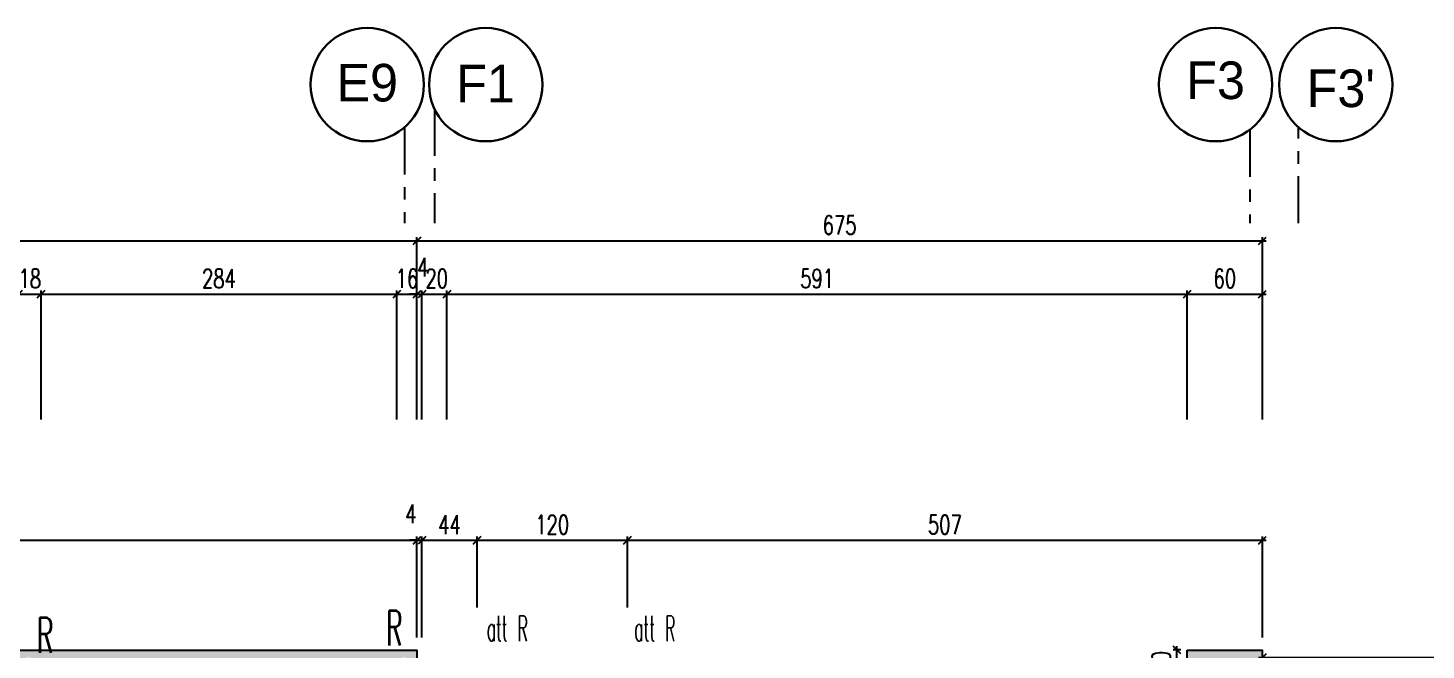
# Model space of a CAD drawing. Extents: x 307 to 786, y -197 to -94.
# Drawn here: x 400.86 to 412.03, y -164.86 to -159.9 of the extents above; entities that cross this region are included whole.
import ezdxf

# ---------------------------------------------------------------- set-up
doc = ezdxf.new("R2010")
doc.units = 0
doc.header["$LTSCALE"] = 0.5
doc.header["$MEASUREMENT"] = 0
doc.linetypes.add('AXES2', pattern=[1.125, 0.75, -0.125, 0.125, -0.125])
doc.layers.get('DEFPOINTS').update_dxf_attribs({"linetype": 'CONTINUOUS'})
for name, color, linetype in [('A05-AXES', 13, 'AXES2'), ('A19-COTATIONS', 146, 'CONTINUOUS'), ('AXES', 6, 'AXES2'), ('COTATION', 7, 'CONTINUOUS'), ('MURS', 3, 'CONTINUOUS'), ('POCHAGE', 254, 'CONTINUOUS'), ('POTEAUX', 1, 'CONTINUOUS'), ('REPERE-RAID', 4, 'CONTINUOUS')]:
    doc.layers.add(name, color=color, linetype=linetype)
doc.styles.add('CGotH', font='GOTHIC.TTF')
doc.styles.add('ROMANS8', font='romans.shx', dxfattribs={"width": 0.7})
doc.styles.get("Standard").update_dxf_attribs({"font": 'txt.shx'})
doc.dimstyles.new('COT50 cm', dxfattribs={"dimtxt": 0.15, "dimasz": 0.06, "dimexe": 0.03, "dimexo": 0.1, "dimgap": 0.05, "dimtad": 1, "dimdec": 0, "dimlfac": 100, "dimzin": 0, "dimdsep": 46, "dimtxsty": 'ROMANS8', "dimblk1": 'OBLIQUE', "dimblk2": 'OBLIQUE', "dimsah": 1, "dimcen": 0.03, "dimdle": 0.03, "dimclrt": 1, "dimadec": 0, "dimazin": 0, "dimtfac": 1, "dimtdec": 0, "dimtmove": 0, "dimatfit": 3, "dimfxl": 1, "dimfxlon": 1, "dimtolj": 1, "dimtzin": 0, "dimlwd": -1, "dimlwe": -1, "dimarcsym": 0})

# ---------------------------------------------------------------- blocks, each defined once
blk = doc.blocks.new('_Oblique')
at = {"layer": 'COTATION', "color": 0, "lineweight": -2}
blk.add_line((-0.5, -0.5), (0.5, 0.5), dxfattribs=at)
blk = doc.blocks.new('*D848')
at = {"layer": 'COTATION', "color": 0, "transparency": 16777216}
for p, q in [((400.758, -162.022), (400.999, -162.022)), ((400.788, -163.022), (400.788, -161.992)), ((400.969, -163.022), (400.969, -161.992))]:
    blk.add_line(p, q, dxfattribs=at)
at = {"layer": 'DEFPOINTS', "color": 0, "transparency": 16777216}
for p in [(400.969, -162.022), (400.788, -163.598), (400.969, -163.598)]:
    blk.add_point(p, dxfattribs=at)
at = {"layer": 'COTATION', "color": 0, "transparency": 16777216, "xscale": 0.06, "yscale": 0.06, "zscale": 0.06, "rotation": 180}
blk.add_blockref('_Oblique', (400.788, -162.022), dxfattribs=at)
at = {"layer": 'COTATION', "color": 0, "transparency": 16777216, "xscale": 0.06, "yscale": 0.06, "zscale": 0.06}
blk.add_blockref('_Oblique', (400.969, -162.022), dxfattribs=at)
at = {"layer": 'COTATION', "color": 1, "transparency": 16777216, "insert": (400.879, -161.897), "char_height": 0.15, "attachment_point": 5, "style": 'ROMANS8'}
blk.add_mtext('\\A1;18', dxfattribs=at)
blk = doc.blocks.new('*D849')
at = {"layer": 'COTATION', "color": 0, "transparency": 16777216}
for p, q in [((400.939, -162.022), (403.84, -162.022)), ((400.969, -163.022), (400.969, -161.992)), ((403.81, -163.022), (403.81, -161.992))]:
    blk.add_line(p, q, dxfattribs=at)
at = {"layer": 'DEFPOINTS', "color": 0, "transparency": 16777216}
for p in [(403.81, -162.022), (400.969, -163.598), (403.81, -163.727)]:
    blk.add_point(p, dxfattribs=at)
at = {"layer": 'COTATION', "color": 0, "transparency": 16777216, "xscale": 0.06, "yscale": 0.06, "zscale": 0.06, "rotation": 180}
blk.add_blockref('_Oblique', (400.969, -162.022), dxfattribs=at)
at = {"layer": 'COTATION', "color": 0, "transparency": 16777216, "xscale": 0.06, "yscale": 0.06, "zscale": 0.06}
blk.add_blockref('_Oblique', (403.81, -162.022), dxfattribs=at)
at = {"layer": 'COTATION', "color": 1, "transparency": 16777216, "insert": (402.389, -161.897), "char_height": 0.15, "attachment_point": 5, "style": 'ROMANS8'}
blk.add_mtext('\\A1;284', dxfattribs=at)
blk = doc.blocks.new('*D850')
at = {"layer": 'COTATION', "color": 0, "transparency": 16777216}
for p, q in [((403.78, -162.022), (404, -162.022)), ((403.81, -163.022), (403.81, -161.992)), ((403.97, -163.022), (403.97, -161.992))]:
    blk.add_line(p, q, dxfattribs=at)
at = {"layer": 'DEFPOINTS', "color": 0, "transparency": 16777216}
for p in [(403.97, -162.022), (403.81, -163.473), (403.97, -163.507)]:
    blk.add_point(p, dxfattribs=at)
at = {"layer": 'COTATION', "color": 0, "transparency": 16777216, "xscale": 0.06, "yscale": 0.06, "zscale": 0.06, "rotation": 180}
blk.add_blockref('_Oblique', (403.81, -162.022), dxfattribs=at)
at = {"layer": 'COTATION', "color": 0, "transparency": 16777216, "xscale": 0.06, "yscale": 0.06, "zscale": 0.06}
blk.add_blockref('_Oblique', (403.97, -162.022), dxfattribs=at)
at = {"layer": 'COTATION', "color": 1, "transparency": 16777216, "insert": (403.89, -161.897), "char_height": 0.15, "attachment_point": 5, "style": 'ROMANS8'}
blk.add_mtext('\\A1;16', dxfattribs=at)
blk = doc.blocks.new('*D851')
at = {"layer": 'COTATION', "color": 0, "transparency": 16777216}
for p, q in [((403.97, -162.022), (403.91, -162.022)), ((403.97, -163.022), (403.97, -161.992)), ((403.97, -162.022), (404.01, -162.022)), ((404.01, -163.022), (404.01, -161.992)), ((404.01, -162.022), (404.07, -162.022))]:
    blk.add_line(p, q, dxfattribs=at)
at = {"layer": 'DEFPOINTS', "color": 0, "transparency": 16777216}
for p in [(404.01, -162.022), (403.97, -163.507), (404.01, -163.596)]:
    blk.add_point(p, dxfattribs=at)
at = {"layer": 'COTATION', "color": 0, "transparency": 16777216, "xscale": 0.06, "yscale": 0.06, "zscale": 0.06}
blk.add_blockref('_Oblique', (403.97, -162.022), dxfattribs=at)
at = {"layer": 'COTATION', "color": 0, "transparency": 16777216, "xscale": 0.06, "yscale": 0.06, "zscale": 0.06, "rotation": 180}
blk.add_blockref('_Oblique', (404.01, -162.022), dxfattribs=at)
at = {"layer": 'COTATION', "color": 1, "transparency": 16777216, "insert": (404.017, -161.807), "char_height": 0.15, "attachment_point": 5, "style": 'ROMANS8'}
blk.add_mtext('\\A1;4', dxfattribs=at)
blk = doc.blocks.new('*D852')
at = {"layer": 'COTATION', "color": 0, "transparency": 16777216}
for p, q in [((403.98, -162.022), (404.24, -162.022)), ((404.01, -163.022), (404.01, -161.992)), ((404.21, -163.022), (404.21, -161.992))]:
    blk.add_line(p, q, dxfattribs=at)
at = {"layer": 'DEFPOINTS', "color": 0, "transparency": 16777216}
for p in [(404.21, -162.022), (404.21, -163.517), (404.01, -164.221)]:
    blk.add_point(p, dxfattribs=at)
at = {"layer": 'COTATION', "color": 0, "transparency": 16777216, "xscale": 0.06, "yscale": 0.06, "zscale": 0.06, "rotation": 180}
blk.add_blockref('_Oblique', (404.01, -162.022), dxfattribs=at)
at = {"layer": 'COTATION', "color": 0, "transparency": 16777216, "xscale": 0.06, "yscale": 0.06, "zscale": 0.06}
blk.add_blockref('_Oblique', (404.21, -162.022), dxfattribs=at)
at = {"layer": 'COTATION', "color": 1, "transparency": 16777216, "insert": (404.128, -161.897), "char_height": 0.15, "attachment_point": 5, "style": 'ROMANS8'}
blk.add_mtext('\\A1;20', dxfattribs=at)
blk = doc.blocks.new('*D853')
at = {"layer": 'COTATION', "color": 0, "transparency": 16777216}
for p, q in [((404.18, -162.022), (410.15, -162.022)), ((404.21, -163.022), (404.21, -161.992)), ((410.12, -163.022), (410.12, -161.992))]:
    blk.add_line(p, q, dxfattribs=at)
at = {"layer": 'DEFPOINTS', "color": 0, "transparency": 16777216}
for p in [(410.12, -162.022), (404.21, -163.517), (410.12, -163.777)]:
    blk.add_point(p, dxfattribs=at)
at = {"layer": 'COTATION', "color": 0, "transparency": 16777216, "xscale": 0.06, "yscale": 0.06, "zscale": 0.06, "rotation": 180}
blk.add_blockref('_Oblique', (404.21, -162.022), dxfattribs=at)
at = {"layer": 'COTATION', "color": 0, "transparency": 16777216, "xscale": 0.06, "yscale": 0.06, "zscale": 0.06}
blk.add_blockref('_Oblique', (410.12, -162.022), dxfattribs=at)
at = {"layer": 'COTATION', "color": 1, "transparency": 16777216, "insert": (407.165, -161.897), "char_height": 0.15, "attachment_point": 5, "style": 'ROMANS8'}
blk.add_mtext('\\A1;591', dxfattribs=at)
blk = doc.blocks.new('*D854')
at = {"layer": 'COTATION', "color": 0, "transparency": 16777216}
for p, q in [((410.09, -162.022), (410.75, -162.022)), ((410.12, -163.022), (410.12, -161.992)), ((410.72, -163.022), (410.72, -161.992))]:
    blk.add_line(p, q, dxfattribs=at)
at = {"layer": 'DEFPOINTS', "color": 0, "transparency": 16777216}
for p in [(410.72, -162.022), (410.12, -163.777), (410.72, -164.861)]:
    blk.add_point(p, dxfattribs=at)
at = {"layer": 'COTATION', "color": 0, "transparency": 16777216, "xscale": 0.06, "yscale": 0.06, "zscale": 0.06, "rotation": 180}
blk.add_blockref('_Oblique', (410.12, -162.022), dxfattribs=at)
at = {"layer": 'COTATION', "color": 0, "transparency": 16777216, "xscale": 0.06, "yscale": 0.06, "zscale": 0.06}
blk.add_blockref('_Oblique', (410.72, -162.022), dxfattribs=at)
at = {"layer": 'COTATION', "color": 1, "transparency": 16777216, "insert": (410.42, -161.897), "char_height": 0.15, "attachment_point": 5, "style": 'ROMANS8'}
blk.add_mtext('\\A1;60', dxfattribs=at)
blk = doc.blocks.new('*D881')
at = {"layer": 'COTATION', "color": 0, "transparency": 16777216}
for p, q in [((382.143, -161.596), (404, -161.596)), ((382.173, -162.596), (382.173, -161.566)), ((403.97, -162.596), (403.97, -161.566))]:
    blk.add_line(p, q, dxfattribs=at)
at = {"layer": 'DEFPOINTS', "color": 0, "transparency": 16777216}
for p in [(403.97, -161.596), (403.97, -163.507), (382.173, -164.324)]:
    blk.add_point(p, dxfattribs=at)
at = {"layer": 'COTATION', "color": 0, "transparency": 16777216, "xscale": 0.06, "yscale": 0.06, "zscale": 0.06, "rotation": 180}
blk.add_blockref('_Oblique', (382.173, -161.596), dxfattribs=at)
at = {"layer": 'COTATION', "color": 0, "transparency": 16777216, "xscale": 0.06, "yscale": 0.06, "zscale": 0.06}
blk.add_blockref('_Oblique', (403.97, -161.596), dxfattribs=at)
at = {"layer": 'COTATION', "color": 1, "transparency": 16777216, "insert": (393.071, -161.471), "char_height": 0.15, "attachment_point": 5, "style": 'ROMANS8'}
blk.add_mtext('\\A1;2180', dxfattribs=at)
blk = doc.blocks.new('*D882')
at = {"layer": 'COTATION', "color": 0, "transparency": 16777216}
for p, q in [((403.94, -161.596), (410.75, -161.596)), ((403.97, -162.596), (403.97, -161.566)), ((410.72, -162.596), (410.72, -161.566))]:
    blk.add_line(p, q, dxfattribs=at)
at = {"layer": 'DEFPOINTS', "color": 0, "transparency": 16777216}
for p in [(410.72, -161.596), (403.97, -164.203), (410.72, -164.861)]:
    blk.add_point(p, dxfattribs=at)
at = {"layer": 'COTATION', "color": 0, "transparency": 16777216, "xscale": 0.06, "yscale": 0.06, "zscale": 0.06, "rotation": 180}
blk.add_blockref('_Oblique', (403.97, -161.596), dxfattribs=at)
at = {"layer": 'COTATION', "color": 0, "transparency": 16777216, "xscale": 0.06, "yscale": 0.06, "zscale": 0.06}
blk.add_blockref('_Oblique', (410.72, -161.596), dxfattribs=at)
at = {"layer": 'COTATION', "color": 1, "transparency": 16777216, "insert": (407.345, -161.471), "char_height": 0.15, "attachment_point": 5, "style": 'ROMANS8'}
blk.add_mtext('\\A1;675', dxfattribs=at)
blk = doc.blocks.new('*D883')
at = {"layer": 'COTATION', "color": 0, "transparency": 16777216}
for p, q in [((410.69, -164.922), (432.937, -164.922)), ((410.72, -164.922), (410.72, -164.952)), ((432.907, -165.922), (432.907, -164.892))]:
    blk.add_line(p, q, dxfattribs=at)
at = {"layer": 'DEFPOINTS', "color": 0, "transparency": 16777216}
for p in [(410.72, -164.861), (432.907, -164.922), (432.907, -167.071)]:
    blk.add_point(p, dxfattribs=at)
at = {"layer": 'COTATION', "color": 0, "transparency": 16777216, "xscale": 0.06, "yscale": 0.06, "zscale": 0.06, "rotation": 180}
blk.add_blockref('_Oblique', (410.72, -164.922), dxfattribs=at)
at = {"layer": 'COTATION', "color": 0, "transparency": 16777216, "xscale": 0.06, "yscale": 0.06, "zscale": 0.06}
blk.add_blockref('_Oblique', (432.907, -164.922), dxfattribs=at)
at = {"layer": 'COTATION', "color": 1, "transparency": 16777216, "insert": (421.813, -164.797), "char_height": 0.15, "attachment_point": 5, "style": 'ROMANS8'}
blk.add_mtext('\\A1;2219', dxfattribs=at)
blk = doc.blocks.new('*D898')
at = {"layer": 'COTATION', "color": 0, "transparency": 16777216}
for p, q in [((384.553, -164.564), (384.553, -163.956)), ((403.97, -164.761), (403.97, -163.956)), ((384.523, -163.986), (404, -163.986))]:
    blk.add_line(p, q, dxfattribs=at)
at = {"layer": 'DEFPOINTS', "color": 0, "transparency": 16777216}
for p in [(403.97, -163.986), (384.553, -164.664), (403.97, -164.861)]:
    blk.add_point(p, dxfattribs=at)
at = {"layer": 'COTATION', "color": 0, "transparency": 16777216, "xscale": 0.06, "yscale": 0.06, "zscale": 0.06, "rotation": 180}
blk.add_blockref('_Oblique', (384.553, -163.986), dxfattribs=at)
at = {"layer": 'COTATION', "color": 0, "transparency": 16777216, "xscale": 0.06, "yscale": 0.06, "zscale": 0.06}
blk.add_blockref('_Oblique', (403.97, -163.986), dxfattribs=at)
at = {"layer": 'COTATION', "color": 1, "transparency": 16777216, "insert": (394.261, -163.861), "char_height": 0.15, "attachment_point": 5, "style": 'ROMANS8'}
blk.add_mtext('\\A1;1942', dxfattribs=at)
blk = doc.blocks.new('*D899')
at = {"layer": 'COTATION', "color": 0, "transparency": 16777216}
for p, q in [((403.97, -164.761), (403.97, -163.956)), ((404.01, -164.761), (404.01, -163.956)), ((403.97, -163.986), (403.91, -163.986)), ((403.97, -163.986), (404.01, -163.986)), ((404.01, -163.986), (404.07, -163.986))]:
    blk.add_line(p, q, dxfattribs=at)
at = {"layer": 'DEFPOINTS', "color": 0, "transparency": 16777216}
for p in [(404.01, -163.986), (403.97, -164.861), (404.01, -164.861)]:
    blk.add_point(p, dxfattribs=at)
at = {"layer": 'COTATION', "color": 0, "transparency": 16777216, "xscale": 0.06, "yscale": 0.06, "zscale": 0.06}
blk.add_blockref('_Oblique', (403.97, -163.986), dxfattribs=at)
at = {"layer": 'COTATION', "color": 0, "transparency": 16777216, "xscale": 0.06, "yscale": 0.06, "zscale": 0.06, "rotation": 180}
blk.add_blockref('_Oblique', (404.01, -163.986), dxfattribs=at)
at = {"layer": 'COTATION', "color": 1, "transparency": 16777216, "insert": (403.922, -163.775), "char_height": 0.15, "attachment_point": 5, "style": 'ROMANS8'}
blk.add_mtext('\\A1;4', dxfattribs=at)
blk = doc.blocks.new('*D900')
at = {"layer": 'COTATION', "color": 0, "transparency": 16777216}
for p, q in [((404.01, -164.761), (404.01, -163.956)), ((404.45, -164.522), (404.45, -163.956)), ((403.98, -163.986), (404.48, -163.986))]:
    blk.add_line(p, q, dxfattribs=at)
at = {"layer": 'DEFPOINTS', "color": 0, "transparency": 16777216}
for p in [(404.45, -163.986), (404.45, -164.622), (404.01, -164.861)]:
    blk.add_point(p, dxfattribs=at)
at = {"layer": 'COTATION', "color": 0, "transparency": 16777216, "xscale": 0.06, "yscale": 0.06, "zscale": 0.06, "rotation": 180}
blk.add_blockref('_Oblique', (404.01, -163.986), dxfattribs=at)
at = {"layer": 'COTATION', "color": 0, "transparency": 16777216, "xscale": 0.06, "yscale": 0.06, "zscale": 0.06}
blk.add_blockref('_Oblique', (404.45, -163.986), dxfattribs=at)
at = {"layer": 'COTATION', "color": 1, "transparency": 16777216, "insert": (404.23, -163.861), "char_height": 0.15, "attachment_point": 5, "style": 'ROMANS8'}
blk.add_mtext('\\A1;44', dxfattribs=at)
blk = doc.blocks.new('*D901')
at = {"layer": 'COTATION', "color": 0, "transparency": 16777216}
for p, q in [((404.45, -164.522), (404.45, -163.956)), ((405.65, -164.523), (405.65, -163.956)), ((404.42, -163.986), (405.68, -163.986))]:
    blk.add_line(p, q, dxfattribs=at)
at = {"layer": 'DEFPOINTS', "color": 0, "transparency": 16777216}
for p in [(405.65, -163.986), (404.45, -164.622), (405.65, -164.623)]:
    blk.add_point(p, dxfattribs=at)
at = {"layer": 'COTATION', "color": 0, "transparency": 16777216, "xscale": 0.06, "yscale": 0.06, "zscale": 0.06, "rotation": 180}
blk.add_blockref('_Oblique', (404.45, -163.986), dxfattribs=at)
at = {"layer": 'COTATION', "color": 0, "transparency": 16777216, "xscale": 0.06, "yscale": 0.06, "zscale": 0.06}
blk.add_blockref('_Oblique', (405.65, -163.986), dxfattribs=at)
at = {"layer": 'COTATION', "color": 1, "transparency": 16777216, "insert": (405.05, -163.861), "char_height": 0.15, "attachment_point": 5, "style": 'ROMANS8'}
blk.add_mtext('\\A1;120', dxfattribs=at)
blk = doc.blocks.new('*D902')
at = {"layer": 'COTATION', "color": 0, "transparency": 16777216}
for p, q in [((405.65, -164.523), (405.65, -163.956)), ((410.72, -164.761), (410.72, -163.956)), ((405.62, -163.986), (410.75, -163.986))]:
    blk.add_line(p, q, dxfattribs=at)
at = {"layer": 'DEFPOINTS', "color": 0, "transparency": 16777216}
for p in [(410.72, -163.986), (405.65, -164.623), (410.72, -164.861)]:
    blk.add_point(p, dxfattribs=at)
at = {"layer": 'COTATION', "color": 0, "transparency": 16777216, "xscale": 0.06, "yscale": 0.06, "zscale": 0.06, "rotation": 180}
blk.add_blockref('_Oblique', (405.65, -163.986), dxfattribs=at)
at = {"layer": 'COTATION', "color": 0, "transparency": 16777216, "xscale": 0.06, "yscale": 0.06, "zscale": 0.06}
blk.add_blockref('_Oblique', (410.72, -163.986), dxfattribs=at)
at = {"layer": 'COTATION', "color": 1, "transparency": 16777216, "insert": (408.185, -163.861), "char_height": 0.15, "attachment_point": 5, "style": 'ROMANS8'}
blk.add_mtext('\\A1;507', dxfattribs=at)
blk = doc.blocks.new('*D1223')
at = {"layer": 'COTATION', "color": 0, "transparency": 16777216}
for p, q in [((410.068, -164.861), (410.008, -164.861)), ((410.038, -165.091), (410.038, -164.831)), ((410.068, -165.061), (410.008, -165.061))]:
    blk.add_line(p, q, dxfattribs=at)
at = {"layer": 'DEFPOINTS', "color": 0, "transparency": 16777216}
for p in [(410.038, -164.861), (410.168, -164.861), (410.168, -165.061)]:
    blk.add_point(p, dxfattribs=at)
at = {"layer": 'COTATION', "color": 0, "transparency": 16777216, "xscale": 0.06, "yscale": 0.06, "zscale": 0.06}
for p, rotation in [((410.038, -164.861), 90), ((410.038, -165.061), 270)]:
    blk.add_blockref('_Oblique', p, dxfattribs=dict(at, rotation=rotation))
at = {"layer": 'COTATION', "color": 1, "transparency": 16777216, "insert": (409.913, -164.961), "char_height": 0.15, "attachment_point": 5, "rotation": 90, "style": 'ROMANS8'}
blk.add_mtext('\\A1;20', dxfattribs=at)

msp = doc.modelspace()

# ---------------------------------------------------------------- hatches: boundary and pattern name
at = {"layer": 'POCHAGE'}
h = msp.add_hatch(color=256, dxfattribs=at)
h.dxf.hatch_style = 1
h.paths.add_polyline_path([(382.173, -164.8613), (382.1728, -162.6513), (375.273, -162.6513), (375.273, -162.8513), (381.973, -162.8513), (381.9728, -169.9414), (382.1728, -169.9413), (382.173, -165.0613), (388.0528, -165.0613), (388.0528, -169.9412), (388.2328, -169.9412), (388.2328, -165.0613), (390.8066, -165.0613), (390.8065, -169.9412), (390.9866, -169.9412), (390.9866, -165.0613), (396.8899, -165.0613), (396.8899, -170.9414), (397.0699, -170.9414), (397.0699, -165.0613), (400.7886, -165.0614), (400.7886, -171.6264), (402.5637, -171.6263), (402.5637, -171.4463), (400.9687, -171.4463), (400.9687, -167.6316), (402.2767, -167.6317), (402.2766, -168.685), (402.4566, -168.685), (402.4566, -166.4416), (402.2767, -166.4416), (402.2767, -167.4516), (400.9687, -167.4516), (400.9687, -165.0612), (400.9687, -165.0613), (403.8098, -165.0613), (403.8098, -169.9609), (402.4592, -169.9609), (402.4592, -169.8409), (402.2793, -169.8409), (402.2793, -170.141), (403.8098, -170.141), (403.8098, -171.6263), (403.969, -171.6263), (403.969, -171.621), (403.9699, -164.8613)])
edge = h.paths.add_edge_path(flags=16)
edge.add_arc((396.9697, -164.9585), 0.04, 0, 360)
edge = h.paths.add_edge_path(flags=16)
edge.add_arc((400.8684, -164.9598), 0.04, 0, 360)
edge = h.paths.add_edge_path(flags=16)
edge.add_arc((400.8684, -167.5416), 0.04, 0, 360)
edge = h.paths.add_edge_path(flags=16)
edge.add_arc((402.3696, -166.5416), 0.04, 0, 360)
edge = h.paths.add_edge_path(flags=16)
edge.add_arc((402.3667, -167.5416), 0.04, 0, 360)
edge = h.paths.add_edge_path(flags=16)
edge.add_arc((403.8697, -164.9598), 0.04, 0, 360)
edge = h.paths.add_edge_path(flags=16)
edge.add_arc((402.3663, -168.586), 0.04, 0, 360)
edge = h.paths.add_edge_path(flags=16)
edge.add_arc((400.8684, -171.5263), 0.04, 0, 360)
edge = h.paths.add_edge_path(flags=16)
edge.add_arc((402.4647, -171.5268), 0.04, 0, 360)
edge = h.paths.add_edge_path(flags=16)
edge.add_arc((390.8965, -164.9575), 0.04, 0, 360)
edge = h.paths.add_edge_path(flags=16)
edge.add_arc((403.8897, -171.5263), 0.04, 0, 360)
edge = h.paths.add_edge_path(flags=16)
edge.add_arc((388.1428, -164.957), 0.04, 0, 360)
edge = h.paths.add_edge_path(flags=16)
edge.add_arc((382.0807, -164.9559), 0.04, 0, 360)
edge = h.paths.add_edge_path(flags=16)
edge.add_arc((382.0811, -162.7541), 0.04, 0, 360)
at = {"layer": 'POTEAUX'}
h = msp.add_hatch(color=256, dxfattribs=at)
h.dxf.hatch_style = 1
h.paths.add_polyline_path([(410.1199, -164.8613), (410.7199, -164.8613), (410.7199, -165.0613), (410.1199, -165.0613)])

# ---------------------------------------------------------------- linework, layer by layer
at = {"layer": 'A19-COTATIONS', "color": 242, "lineweight": 30, "ltscale": 10, "true_color": 0xcd2027}
for centre in [(403.5733, -160.3504), (404.5191, -160.3504), (410.3469, -160.3504), (411.3065, -160.3504)]:
    msp.add_circle(centre, 0.4522, dxfattribs=at)
at = {"layer": 'AXES', "color": 1}
for p, q in [((404.1097, -160.5424), (404.1097, -161.4562)), ((403.8697, -160.692), (403.8697, -161.4562)), ((410.6197, -160.7111), (410.6197, -161.4562)), ((411.0097, -161.4562), (411.0097, -160.6915))]:
    msp.add_line(p, q, dxfattribs=at)
at = {"layer": 'MURS'}
msp.add_line((410.7199, -164.8613), (410.7199, -167.0713), dxfattribs=at)
msp.add_lwpolyline([(382.173, -164.8613), (403.9699, -164.8613), (403.9696, -171.6263), (403.8098, -171.6263), (403.8098, -170.141), (402.2793, -170.141), (402.2793, -169.8409), (402.4592, -169.8409), (402.4592, -169.9609), (403.8098, -169.9609), (403.8098, -165.0613), (400.9687, -165.0613), (400.9687, -167.4516), (402.2767, -167.4516), (402.2767, -166.4416), (402.4566, -166.4416), (402.4566, -168.685), (402.2766, -168.685), (402.2767, -167.6317), (400.9687, -167.6316), (400.9687, -171.4463), (402.5637, -171.4463), (402.5637, -171.6263), (400.7886, -171.6264)], dxfattribs=at)
at = {"layer": 'POTEAUX'}
msp.add_lwpolyline([(410.1199, -164.8613), (410.7199, -164.8613), (410.7199, -165.0613), (410.1199, -165.0613)], close=True, dxfattribs=at)

# ---------------------------------------------------------------- texts
at = {"layer": 'A05-AXES', "color": 1, "ltscale": 0.5, "char_height": 0.3, "width": 0.3408, "attachment_point": 2, "rotation": 0.00168, "line_spacing_factor": 1.032839, "style": 'CGotH'}
for s, insert in [('E9', (403.5734, -160.1846)), ('F3', (410.347, -160.1654)), ('F1', (404.5184, -160.1911)), ("F3'", (411.3465, -160.2294))]:
    msp.add_mtext(s, dxfattribs=dict(at, insert=insert))
at = {"layer": 'REPERE-RAID', "color": 4}
for s, height, width, p in [('R', 0.28, 0.519, (400.9348, -164.8825)), ('R', 0.28, 0.519, (403.7227, -164.8258)), ('att R', 0.2, 0.45, (404.5283, -164.7898)), ('att R', 0.2, 0.45, (405.7063, -164.7898))]:
    msp.add_text(s, height=height, dxfattribs=dict(at, width=width)).set_placement(p)

# ---------------------------------------------------------------- dimensions: what is measured, and where the dimension line sits
at = {"layer": 'COTATION'}
for base, p1, p2, picture, middle in [((403.9699, -161.5963), (382.173, -164.3244), (403.9699, -163.5067), '*D881', (393.0715, -161.4713)), ((432.9068, -164.9222), (410.7199, -164.8613), (432.9068, -167.0713), '*D883', (421.8134, -164.7972))]:
    dim = msp.add_linear_dim(base=base, p1=p1, p2=p2, dimstyle='COT50 cm', dxfattribs=at)
    dim.commit()
    dim.dimension.update_dxf_attribs({"geometry": picture, "text_midpoint": middle})
for base, p1, p2, picture, middle in [((410.7197, -161.5963), (403.9699, -164.2028), (410.7197, -164.8613), '*D882', (407.3448, -161.4713)), ((403.8098, -162.0222), (400.9687, -163.5977), (403.8098, -163.7274), '*D849', (402.3893, -161.8972)), ((410.1199, -162.0222), (404.2099, -163.5168), (410.1199, -163.777), '*D853', (407.1649, -161.8972)), ((410.7197, -162.0222), (410.1199, -163.777), (410.7197, -164.8613), '*D854', (410.4198, -161.8972)), ((403.9697, -163.9856), (384.5527, -164.6643), (403.9697, -164.8613), '*D898', (394.2612, -163.8606)), ((404.4496, -163.9856), (404.0097, -164.8613), (404.4496, -164.6224), '*D900', (404.2296, -163.8606)), ((405.6496, -163.9856), (404.4496, -164.6224), (405.6496, -164.6232), '*D901', (405.0496, -163.8606)), ((410.7197, -163.9856), (405.6496, -164.6232), (410.7197, -164.8613), '*D902', (408.1846, -163.8606))]:
    dim = msp.add_linear_dim(base=base, p1=p1, p2=p2, dimstyle='COT50 cm', override={"dimtmove": 1}, dxfattribs=at)
    dim.commit()
    dim.dimension.update_dxf_attribs({"geometry": picture, "text_midpoint": middle})
for base, p1, p2, picture, middle in [((404.0097, -162.0222), (403.9699, -163.5067), (404.0097, -163.5957), '*D851', (404.0168, -161.9322)), ((400.9687, -162.0222), (400.7883, -163.5977), (400.9687, -163.5977), '*D848', (400.8785, -162.0222)), ((403.9699, -162.0222), (403.8098, -163.4726), (403.9699, -163.5067), '*D850', (403.8899, -162.0222)), ((404.2099, -162.0222), (404.0097, -164.2214), (404.2099, -163.5168), '*D852', (404.128, -162.0222)), ((404.0097, -163.9856), (403.9697, -164.8613), (404.0097, -164.8613), '*D899', (403.9222, -163.9003))]:
    dim = msp.add_linear_dim(base=base, p1=p1, p2=p2, dimstyle='COT50 cm', override={"dimtmove": 1}, dxfattribs=at)
    dim.commit()
    dim.dimension.update_dxf_attribs({"geometry": picture, "text_midpoint": middle, "dimtype": 160})
dim = msp.add_linear_dim(base=(410.0378, -164.8613), p1=(410.1676, -165.0613), p2=(410.1676, -164.8613), angle=90, dimstyle='COT50 cm', override={"dimtmove": 1}, dxfattribs=at)
dim.commit()
dim.dimension.update_dxf_attribs({"geometry": '*D1223', "text_midpoint": (410.0378, -164.9613), "dimtype": 160})

doc.saveas('drawing.dxf')
